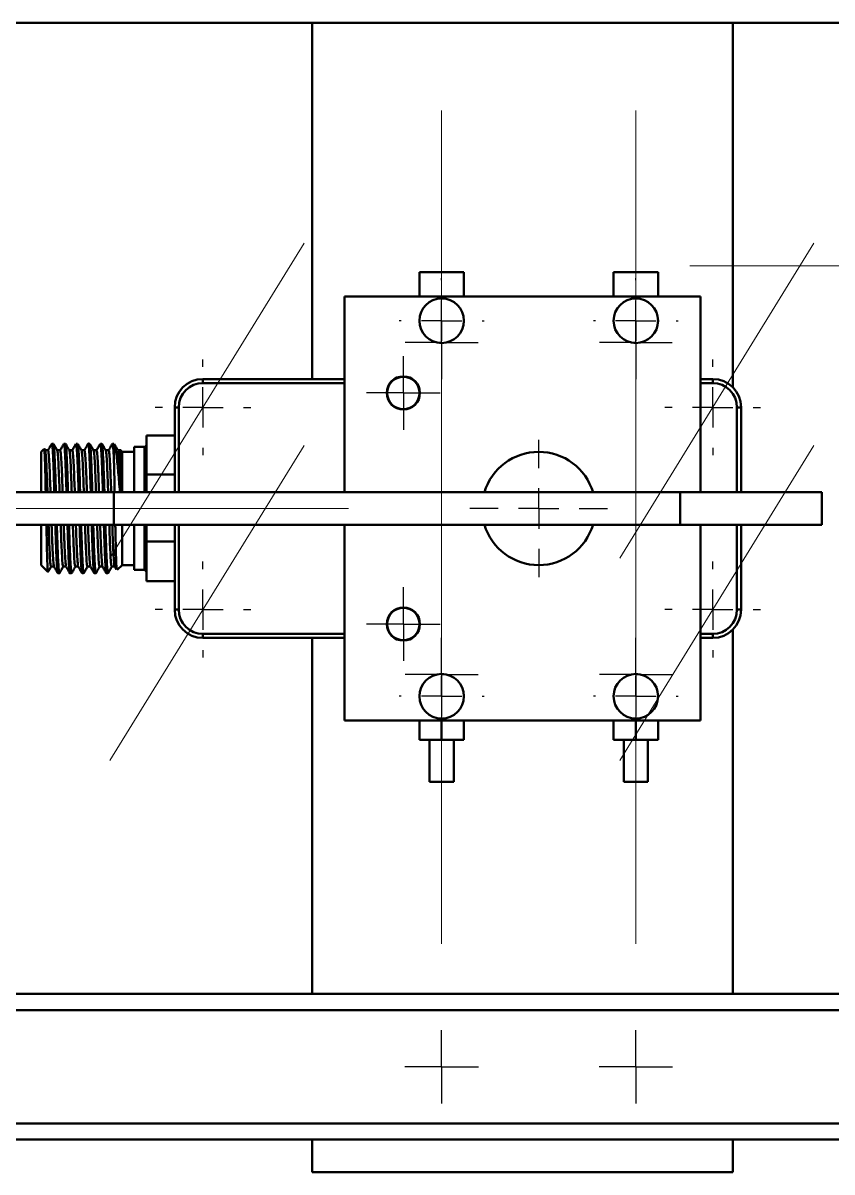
# Model space of a CAD drawing. Header units: millimetres. Extents: x 0 to 420, y 0 to 297.
# Drawn here: x 146.44 to 171.44, y 111.5 to 147 of the extents above; entities that cross this region are included whole.
import ezdxf

# ---------------------------------------------------------------- set-up
doc = ezdxf.new("R2010")
doc.units = ezdxf.units.MM
doc.linetypes.add('CENTERX2', pattern=[20.32, 12.7, -2.54, 2.54, -2.54])
doc.layers.add('9中心线层', color=1, linetype='Continuous')

# ---------------------------------------------------------------- blocks, each defined once
blk = doc.blocks.new('SW_CENTERMARKSYMBOL_59')
at = {"layer": '9中心线层', "color": 0}
for p, q in [((0, 0.625), (0, 1.1375)), ((0, 0), (0, 0.625)), ((-0.625, 0), (-1.1375, 0)), ((0, 0), (-0.625, 0)), ((0, 0), (0, -0.625)), ((0, 0), (0.625, 0)), ((0.625, 0), (1.1375, 0)), ((0, -0.625), (0, -1.1375))]:
    blk.add_line(p, q, dxfattribs=at)
blk = doc.blocks.new('SW_CENTERMARKSYMBOL_60')
at = {"layer": '9中心线层', "color": 0}
for p, q in [((0, 0.625), (0, 1.1375)), ((0, 0), (0, 0.625)), ((-0.625, 0), (-1.1375, 0)), ((0, 0), (-0.625, 0)), ((0, 0), (0, -0.625)), ((0, 0), (0.625, 0)), ((0.625, 0), (1.1375, 0)), ((0, -0.625), (0, -1.1375))]:
    blk.add_line(p, q, dxfattribs=at)
blk = doc.blocks.new('SW_CENTERMARKSYMBOL_66')
at = {"layer": '9中心线层', "color": 0}
for p, q in [((0, 0.625), (0, 1.125)), ((0, 0), (0, 0.625)), ((-0.625, 0), (-1.125, 0)), ((0, 0), (-0.625, 0)), ((0, 0), (0, -0.625)), ((0, 0), (0.625, 0)), ((0.625, 0), (1.125, 0)), ((0, -0.625), (0, -1.125))]:
    blk.add_line(p, q, dxfattribs=at)
blk = doc.blocks.new('SW_CENTERMARKSYMBOL_71')
at = {"layer": '9中心线层', "color": 0}
for p, q in [((0, 0.625), (0, 1.125)), ((0, 0), (0, 0.625)), ((-0.625, 0), (-1.125, 0)), ((0, 0), (-0.625, 0)), ((0, 0), (0, -0.625)), ((0, 0), (0.625, 0)), ((0.625, 0), (1.125, 0)), ((0, -0.625), (0, -1.125))]:
    blk.add_line(p, q, dxfattribs=at)
blk = doc.blocks.new('SW_CENTERMARKSYMBOL_72')
at = {"layer": '9中心线层', "color": 0}
for p, q in [((0, 1.25), (0, 1.3125)), ((0, 0), (0, 0.625)), ((-1.25, 0), (-1.3125, 0)), ((0, 0), (-0.625, 0)), ((0, 0), (0, -0.625)), ((0, 0), (0.625, 0)), ((1.25, 0), (1.3125, 0)), ((0, -1.25), (0, -1.3125))]:
    blk.add_line(p, q, dxfattribs=at)
blk = doc.blocks.new('SW_CENTERMARKSYMBOL_73')
at = {"layer": '9中心线层', "color": 0}
for p, q in [((0, 1.25), (0, 1.3125)), ((0, 0), (0, 0.625)), ((-1.25, 0), (-1.3125, 0)), ((0, 0), (-0.625, 0)), ((0, 0), (0, -0.625)), ((0, 0), (0.625, 0)), ((1.25, 0), (1.3125, 0)), ((0, -1.25), (0, -1.3125))]:
    blk.add_line(p, q, dxfattribs=at)
blk = doc.blocks.new('SW_CENTERMARKSYMBOL_74')
at = {"layer": '9中心线层', "color": 0}
for p, q in [((0, 1.25), (0, 1.3125)), ((0, 0), (0, 0.625)), ((-1.25, 0), (-1.3125, 0)), ((0, 0), (-0.625, 0)), ((0, 0), (0, -0.625)), ((0, 0), (0.625, 0)), ((1.25, 0), (1.3125, 0)), ((0, -1.25), (0, -1.3125))]:
    blk.add_line(p, q, dxfattribs=at)
blk = doc.blocks.new('SW_CENTERMARKSYMBOL_75')
at = {"layer": '9中心线层', "color": 0}
for p, q in [((0, 1.25), (0, 1.3125)), ((0, 0), (0, 0.625)), ((-1.25, 0), (-1.3125, 0)), ((0, 0), (-0.625, 0)), ((0, 0), (0, -0.625)), ((0, 0), (0.625, 0)), ((1.25, 0), (1.3125, 0)), ((0, -1.25), (0, -1.3125))]:
    blk.add_line(p, q, dxfattribs=at)
blk = doc.blocks.new('SW_CENTERMARKSYMBOL_76')
at = {"layer": '9中心线层', "color": 0}
for p, q in [((0, 1.25), (0, 2.125)), ((0, 0), (0, 0.625)), ((-1.25, 0), (-2.125, 0)), ((0, 0), (-0.625, 0)), ((0, 0), (0, -0.625)), ((0, 0), (0.625, 0)), ((1.25, 0), (2.125, 0)), ((0, -1.25), (0, -2.125))]:
    blk.add_line(p, q, dxfattribs=at)
blk = doc.blocks.new('SW_CENTERMARKSYMBOL_77')
at = {"layer": '9中心线层', "color": 0}
for p, q in [((0, 0.625), (0, 1.1375)), ((0, 0), (0, 0.625)), ((-0.625, 0), (-1.1375, 0)), ((0, 0), (-0.625, 0)), ((0, 0), (0, -0.625)), ((0, 0), (0.625, 0)), ((0.625, 0), (1.1375, 0)), ((0, -0.625), (0, -1.1375))]:
    blk.add_line(p, q, dxfattribs=at)
blk = doc.blocks.new('SW_CENTERMARKSYMBOL_78')
at = {"layer": '9中心线层', "color": 0}
for p, q in [((0, 0.625), (0, 1.1375)), ((0, 0), (0, 0.625)), ((-0.625, 0), (-1.1375, 0)), ((0, 0), (-0.625, 0)), ((0, 0), (0, -0.625)), ((0, 0), (0.625, 0)), ((0.625, 0), (1.1375, 0)), ((0, -0.625), (0, -1.1375))]:
    blk.add_line(p, q, dxfattribs=at)
blk = doc.blocks.new('SW_CENTERMARKSYMBOL_79')
at = {"layer": '9中心线层', "color": 0}
for p, q in [((0, 1.25), (0, 1.48225)), ((0, 0), (0, 0.625)), ((-1.25, 0), (-1.48225, 0)), ((0, 0), (-0.625, 0)), ((0, 0), (0, -0.625)), ((0, 0), (0.625, 0)), ((1.25, 0), (1.48225, 0)), ((0, -1.25), (0, -1.48225))]:
    blk.add_line(p, q, dxfattribs=at)
blk = doc.blocks.new('SW_CENTERMARKSYMBOL_80')
at = {"layer": '9中心线层', "color": 0}
for p, q in [((0, 1.25), (0, 1.48225)), ((0, 0), (0, 0.625)), ((-1.25, 0), (-1.48225, 0)), ((0, 0), (-0.625, 0)), ((0, 0), (0, -0.625)), ((0, 0), (0.625, 0)), ((1.25, 0), (1.48225, 0)), ((0, -1.25), (0, -1.48225))]:
    blk.add_line(p, q, dxfattribs=at)
blk = doc.blocks.new('SW_CENTERMARKSYMBOL_81')
at = {"layer": '9中心线层', "color": 0}
for p, q in [((0, 1.25), (0, 1.48225)), ((0, 0), (0, 0.625)), ((-1.25, 0), (-1.48225, 0)), ((0, 0), (-0.625, 0)), ((0, 0), (0, -0.625)), ((0, 0), (0.625, 0)), ((1.25, 0), (1.48225, 0)), ((0, -1.25), (0, -1.48225))]:
    blk.add_line(p, q, dxfattribs=at)
blk = doc.blocks.new('SW_CENTERMARKSYMBOL_82')
at = {"layer": '9中心线层', "color": 0}
for p, q in [((0, 1.25), (0, 1.48225)), ((0, 0), (0, 0.625)), ((-1.25, 0), (-1.48225, 0)), ((0, 0), (-0.625, 0)), ((0, 0), (0, -0.625)), ((0, 0), (0.625, 0)), ((1.25, 0), (1.48225, 0)), ((0, -1.25), (0, -1.48225))]:
    blk.add_line(p, q, dxfattribs=at)
blk = doc.blocks.new('SW_CENTERMARKSYMBOL_83')
at = {"layer": '9中心线层', "color": 0}
for p, q in [((0, 0.625), (0, 1.125)), ((0, 0), (0, 0.625)), ((-0.625, 0), (-1.125, 0)), ((0, 0), (-0.625, 0)), ((0, 0), (0, -0.625)), ((0, 0), (0.625, 0)), ((0.625, 0), (1.125, 0)), ((0, -0.625), (0, -1.125))]:
    blk.add_line(p, q, dxfattribs=at)
blk = doc.blocks.new('SW_CENTERMARKSYMBOL_85')
at = {"layer": '9中心线层', "color": 0}
for p, q in [((0, 0.625), (0, 1.125)), ((0, 0), (0, 0.625)), ((-0.625, 0), (-1.125, 0)), ((0, 0), (-0.625, 0)), ((0, 0), (0, -0.625)), ((0, 0), (0.625, 0)), ((0.625, 0), (1.125, 0)), ((0, -0.625), (0, -1.125))]:
    blk.add_line(p, q, dxfattribs=at)

msp = doc.modelspace()

# ---------------------------------------------------------------- linework, layer by layer
at = {"color": 7, "linetype": 'Continuous', "lineweight": 50}
for p, q in [((117.377, 147), (205.377, 147)), ((155.377, 136), (155.377, 147)), ((168.377, 135.737), (168.377, 147)), ((158.69, 139.3), (158.69, 138.55)), ((160.065, 139.3), (158.69, 139.3)), ((160.065, 138.55), (160.065, 139.3)), ((164.69, 139.3), (164.69, 138.55)), ((166.065, 139.3), (164.69, 139.3)), ((166.065, 138.55), (166.065, 139.3)), ((167.377, 138.55), (156.377, 138.55)), ((156.377, 138.55), (156.377, 132.5)), ((167.377, 132.5), (167.377, 138.55)), ((152.002, 135.875), (152.002, 136)), ((152.002, 136), (156.377, 136)), ((167.377, 136), (167.752, 136)), ((167.752, 136), (167.752, 135.875)), ((156.377, 135.875), (152.002, 135.875)), ((167.752, 135.875), (167.377, 135.875)), ((151.252, 135.125), (151.127, 135.125)), ((151.127, 132.5), (151.127, 135.125)), ((151.252, 135.125), (151.252, 132.5)), ((168.627, 135.125), (168.502, 135.125)), ((168.502, 132.5), (168.502, 135.125)), ((168.627, 135.125), (168.627, 132.5)), ((151.127, 134.25), (150.252, 134.25)), ((150.252, 133.045), (150.252, 134.25)), ((147.123, 133.794), (147.096, 133.841)), ((147.378, 134), (147.331, 134)), ((147.753, 134), (147.706, 134)), ((148.128, 134), (148.081, 134)), ((148.503, 134), (148.456, 134)), ((148.878, 134), (148.831, 134)), ((149.252, 134), (149.206, 134)), ((149.252, 133.424), (149.252, 134)), ((150.19, 133.9), (149.877, 133.9)), ((149.877, 132.5), (149.877, 133.9)), ((150.19, 132.5), (150.19, 133.9)), ((147.086, 133.834), (147.002, 133.75)), ((147.002, 132.5), (147.002, 133.75)), ((147.214, 133.797), (147.121, 133.797)), ((147.589, 133.797), (147.497, 133.797)), ((147.964, 133.797), (147.872, 133.797)), ((148.339, 133.797), (148.247, 133.797)), ((148.714, 133.797), (148.622, 133.797)), ((149.089, 133.797), (148.997, 133.797)), ((149.464, 133.797), (149.372, 133.797)), ((149.502, 133.75), (149.455, 133.797)), ((149.455, 132.5), (149.455, 133.797)), ((149.877, 133.75), (149.502, 133.75)), ((149.502, 132.5), (149.502, 133.75)), ((150.252, 133.045), (150.252, 132.5)), ((151.127, 133.045), (150.252, 133.045)), ((149.252, 132.5), (136.127, 132.5)), ((149.252, 131.5), (149.252, 132.5)), ((166.752, 132.5), (149.252, 132.5)), ((166.752, 131.5), (166.752, 132.5)), ((171.127, 132.5), (166.752, 132.5)), ((171.127, 131.5), (171.127, 132.5)), ((149.252, 131.5), (136.127, 131.5)), ((147.002, 130.25), (147.002, 131.5)), ((166.752, 131.5), (149.252, 131.5)), ((149.502, 130.25), (149.502, 131.5)), ((149.877, 130.1), (149.877, 131.5)), ((150.19, 130.1), (150.19, 131.5)), ((150.252, 131.5), (150.252, 130.984)), ((151.127, 128.875), (151.127, 131.5)), ((151.252, 131.5), (151.252, 128.875)), ((156.377, 131.5), (156.377, 125.45)), ((171.127, 131.5), (166.752, 131.5)), ((167.377, 125.45), (167.377, 131.5)), ((168.502, 128.875), (168.502, 131.5)), ((168.627, 131.5), (168.627, 128.875)), ((150.252, 129.75), (150.252, 130.984)), ((150.252, 130.984), (151.127, 130.984)), ((147.002, 130.25), (147.204, 130.048)), ((147.307, 130.203), (147.4, 130.203)), ((147.518, 130), (147.565, 130)), ((147.682, 130.203), (147.775, 130.203)), ((147.893, 130), (147.94, 130)), ((148.057, 130.203), (148.15, 130.203)), ((148.268, 130), (148.315, 130)), ((148.432, 130.203), (148.525, 130.203)), ((148.643, 130), (148.69, 130)), ((148.807, 130.203), (148.9, 130.203)), ((149.018, 130), (149.065, 130)), ((149.182, 130.203), (149.275, 130.203)), ((149.273, 130.206), (149.328, 130.11)), ((149.353, 130.1), (149.502, 130.25)), ((149.502, 130.25), (149.877, 130.25)), ((149.877, 130.1), (150.19, 130.1)), ((150.252, 129.75), (151.127, 129.75)), ((151.252, 128.875), (151.127, 128.875)), ((168.627, 128.875), (168.502, 128.875)), ((168.377, 117), (168.377, 128.263)), ((152.002, 128.125), (152.002, 128)), ((152.002, 128.125), (156.377, 128.125)), ((156.377, 128), (152.002, 128)), ((155.377, 117), (155.377, 128)), ((167.377, 128.125), (167.752, 128.125)), ((167.752, 128), (167.377, 128)), ((167.752, 128), (167.752, 128.125)), ((156.377, 125.45), (167.377, 125.45)), ((158.69, 124.85), (158.69, 125.45)), ((159.377, 124.85), (159.377, 125.45)), ((160.065, 124.85), (160.065, 125.45)), ((164.69, 124.85), (164.69, 125.45)), ((165.377, 124.85), (165.377, 125.45)), ((166.065, 124.85), (166.065, 125.45)), ((159.377, 124.85), (158.69, 124.85)), ((159.002, 124.85), (159.002, 123.55)), ((160.065, 124.85), (159.377, 124.85)), ((159.752, 123.55), (159.752, 124.85)), ((165.377, 124.85), (164.69, 124.85)), ((165.002, 124.85), (165.002, 123.55)), ((166.065, 124.85), (165.377, 124.85)), ((165.752, 123.55), (165.752, 124.85)), ((159.752, 123.55), (159.002, 123.55)), ((165.752, 123.55), (165.002, 123.55)), ((117.377, 117), (180.377, 117)), ((117.377, 116.5), (241.877, 116.5)), ((117.377, 113), (241.877, 113)), ((117.377, 112.5), (241.877, 112.5)), ((155.377, 111.5), (155.377, 112.5)), ((168.377, 111.5), (168.377, 112.5)), ((155.377, 111.5), (168.377, 111.5))]:
    msp.add_line(p, q, dxfattribs=at)
for centre, radius in [((159.377, 137.8), 0.688), ((165.377, 137.8), 0.688), ((158.194, 135.57), 0.513), ((158.194, 135.57), 0.5), ((158.194, 128.43), 0.513), ((158.194, 128.43), 0.5), ((159.377, 126.2), 0.688), ((165.377, 126.2), 0.688)]:
    msp.add_circle(centre, radius, dxfattribs=at)
for centre, radius, start, end in [((152.002, 135.125), 0.875, 90, 180), ((167.752, 135.125), 0.875, 0, 90), ((152.002, 135.125), 0.75, 90, 180), ((167.752, 135.125), 0.75, 0, 90), ((150.19, 133.963), 0.0625, 270, 0), ((162.377, 132), 1.75, 16.6015, 163.3985), ((162.377, 132), 1.75, 196.6015, 343.3985), ((150.19, 130.037), 0.0625, 0, 90), ((152.002, 128.875), 0.875, 180, 270), ((152.002, 128.875), 0.75, 180, 270), ((167.752, 128.875), 0.875, 270, 0), ((167.752, 128.875), 0.75, 270, 0)]:
    msp.add_arc(centre, radius, start, end, dxfattribs=at)
for points, knots in [([(147.094, 133.827), (147.095, 133.832), (147.1, 133.868), (147.109, 133.735), (147.122, 133.422), (147.133, 132.983), (147.14, 132.642), (147.143, 132.5)], [0, 0, 0, 0, 0.045823, 0.30056, 0.558725, 0.816802, 1, 1, 1, 1]), ([(147.328, 133.997), (147.308, 133.963), (147.27, 133.896), (147.231, 133.83), (147.212, 133.797)], [0, 0, 0, 0, 0.508337, 1, 1, 1, 1]), ([(147.331, 133.986), (147.337, 133.976), (147.349, 133.953), (147.369, 133.649), (147.388, 133.162), (147.402, 132.745), (147.409, 132.511), (147.41, 132.5)], [0, 0, 0, 0, 0.219055, 0.475134, 0.731229, 0.987308, 1, 1, 1, 1]), ([(147.498, 133.794), (147.479, 133.828), (147.44, 133.896), (147.4, 133.963), (147.381, 133.997)], [0, 0, 0, 0, 0.499971, 1, 1, 1, 1]), ([(147.381, 133.986), (147.385, 133.975), (147.394, 133.95), (147.409, 133.752), (147.424, 133.436), (147.44, 133.015), (147.451, 132.688), (147.456, 132.507), (147.457, 132.5)], [0, 0, 0, 0, 0.161194, 0.370616, 0.57635, 0.782301, 0.991723, 1, 1, 1, 1]), ([(147.703, 133.997), (147.683, 133.964), (147.645, 133.897), (147.606, 133.83), (147.587, 133.797)], [0, 0, 0, 0, 0.506931, 1, 1, 1, 1]), ([(147.706, 133.979), (147.707, 133.986), (147.715, 134.018), (147.731, 133.852), (147.751, 133.485), (147.769, 133.004), (147.78, 132.643), (147.784, 132.5)], [0, 0, 0, 0, 0.061074, 0.317929, 0.574794, 0.831652, 1, 1, 1, 1]), ([(147.873, 133.794), (147.854, 133.828), (147.814, 133.896), (147.775, 133.964), (147.756, 133.997)], [0, 0, 0, 0, 0.499971, 1, 1, 1, 1]), ([(147.756, 133.979), (147.763, 133.953), (147.777, 133.897), (147.799, 133.449), (147.818, 132.943), (147.828, 132.592), (147.831, 132.5)], [0, 0, 0, 0, 0.267239, 0.578099, 0.889153, 1, 1, 1, 1]), ([(148.078, 133.998), (148.059, 133.964), (148.02, 133.897), (147.981, 133.83), (147.962, 133.797)], [0, 0, 0, 0, 0.50613, 1, 1, 1, 1]), ([(148.081, 133.973), (148.085, 133.975), (148.096, 133.98), (148.114, 133.735), (148.133, 133.29), (148.149, 132.845), (148.158, 132.561), (148.159, 132.5)], [0, 0, 0, 0, 0.15986, 0.41634, 0.672838, 0.929319, 1, 1, 1, 1]), ([(148.248, 133.794), (148.228, 133.828), (148.189, 133.896), (148.15, 133.964), (148.131, 133.998)], [0, 0, 0, 0, 0.4999696, 1, 1, 1, 1]), ([(148.131, 133.98), (148.137, 133.954), (148.152, 133.898), (148.174, 133.45), (148.193, 132.944), (148.203, 132.593), (148.206, 132.5)], [0, 0, 0, 0, 0.267778, 0.578156, 0.888679, 1, 1, 1, 1]), ([(148.453, 133.998), (148.434, 133.964), (148.395, 133.897), (148.356, 133.83), (148.337, 133.797)], [0, 0, 0, 0, 0.506305, 1, 1, 1, 1]), ([(148.456, 133.999), (148.456, 133.999), (148.463, 134.037), (148.476, 133.905), (148.497, 133.592), (148.515, 133.096), (148.528, 132.691), (148.535, 132.5)], [0, 0, 0, 0, 0.001725, 0.258149, 0.514573, 0.771009, 1, 1, 1, 1]), ([(148.623, 133.795), (148.603, 133.828), (148.564, 133.896), (148.525, 133.964), (148.505, 133.998)], [0, 0, 0, 0, 0.4999701, 1, 1, 1, 1]), ([(148.506, 133.98), (148.512, 133.954), (148.527, 133.899), (148.549, 133.451), (148.568, 132.945), (148.578, 132.593), (148.581, 132.5)], [0, 0, 0, 0, 0.268332, 0.578224, 0.88821, 1, 1, 1, 1]), ([(148.828, 133.998), (148.808, 133.964), (148.77, 133.897), (148.731, 133.83), (148.712, 133.797)], [0, 0, 0, 0, 0.506802, 1, 1, 1, 1]), ([(148.831, 133.973), (148.833, 133.98), (148.842, 134.004), (148.859, 133.814), (148.878, 133.44), (148.894, 132.983), (148.905, 132.639), (148.909, 132.5)], [0, 0, 0, 0, 0.100231, 0.35699, 0.59665, 0.836311, 1, 1, 1, 1]), ([(148.998, 133.795), (148.978, 133.828), (148.939, 133.896), (148.9, 133.964), (148.88, 133.998)], [0, 0, 0, 0, 0.4999728, 1, 1, 1, 1]), ([(148.881, 133.98), (148.887, 133.954), (148.902, 133.899), (148.924, 133.452), (148.943, 132.946), (148.953, 132.594), (148.956, 132.5)], [0, 0, 0, 0, 0.267255, 0.577351, 0.887491, 1, 1, 1, 1]), ([(149.203, 133.997), (149.183, 133.964), (149.145, 133.897), (149.106, 133.83), (149.087, 133.797)], [0, 0, 0, 0, 0.5072092, 1, 1, 1, 1]), ([(149.206, 133.974), (149.21, 133.975), (149.221, 133.978), (149.237, 133.764), (149.248, 133.521), (149.252, 133.424)], [0, 0, 0, 0, 0.277752, 0.710975, 1, 1, 1, 1]), ([(149.373, 133.794), (149.354, 133.828), (149.314, 133.896), (149.275, 133.963), (149.256, 133.997)], [0, 0, 0, 0, 0.499975, 1, 1, 1, 1]), ([(149.261, 133.977), (149.27, 133.958), (149.294, 133.907), (149.338, 133.618), (149.383, 133.134), (149.419, 132.722), (149.436, 132.506), (149.436, 132.5)], [0, 0, 0, 0, 0.166693, 0.444129, 0.721665, 0.992251, 1, 1, 1, 1]), ([(147.123, 133.79), (147.124, 133.791), (147.13, 133.808), (147.143, 133.677), (147.162, 133.392), (147.179, 132.98), (147.191, 132.651), (147.197, 132.5)], [0, 0, 0, 0, 0.0110333, 0.2694711, 0.5276603, 0.7823419, 1, 1, 1, 1]), ([(147.214, 133.781), (147.215, 133.785), (147.223, 133.81), (147.237, 133.678), (147.256, 133.386), (147.273, 132.976), (147.285, 132.649), (147.291, 132.5)], [0, 0, 0, 0, 0.061467, 0.307558, 0.553269, 0.795774, 1, 1, 1, 1]), ([(147.498, 133.786), (147.499, 133.788), (147.506, 133.804), (147.519, 133.667), (147.538, 133.374), (147.555, 132.965), (147.567, 132.643), (147.572, 132.5)], [0, 0, 0, 0, 0.0247331, 0.2830646, 0.5405495, 0.7951185, 1, 1, 1, 1]), ([(147.589, 133.779), (147.59, 133.784), (147.598, 133.807), (147.613, 133.668), (147.632, 133.369), (147.649, 132.961), (147.66, 132.641), (147.666, 132.5)], [0, 0, 0, 0, 0.07274, 0.319187, 0.564684, 0.80755, 1, 1, 1, 1]), ([(147.873, 133.783), (147.874, 133.785), (147.881, 133.8), (147.895, 133.658), (147.914, 133.356), (147.931, 132.949), (147.942, 132.635), (147.947, 132.5)], [0, 0, 0, 0, 0.038777, 0.296854, 0.553489, 0.807867, 1, 1, 1, 1]), ([(147.964, 133.777), (147.966, 133.783), (147.974, 133.804), (147.989, 133.658), (148.008, 133.35), (148.025, 132.946), (148.036, 132.633), (148.041, 132.5)], [0, 0, 0, 0, 0.084039, 0.330795, 0.576032, 0.819276, 1, 1, 1, 1]), ([(148.248, 133.78), (148.249, 133.782), (148.257, 133.796), (148.271, 133.647), (148.29, 133.337), (148.306, 132.934), (148.317, 132.627), (148.322, 132.5)], [0, 0, 0, 0, 0.05227, 0.310184, 0.566064, 0.82041, 1, 1, 1, 1]), ([(148.339, 133.776), (148.341, 133.782), (148.349, 133.8), (148.365, 133.647), (148.384, 133.332), (148.4, 132.93), (148.411, 132.625), (148.416, 132.5)], [0, 0, 0, 0, 0.0953625, 0.3423821, 0.5873116, 0.8309542, 1, 1, 1, 1]), ([(148.623, 133.778), (148.625, 133.78), (148.632, 133.792), (148.647, 133.637), (148.666, 133.318), (148.682, 132.918), (148.693, 132.619), (148.697, 132.5)], [0, 0, 0, 0, 0.065902, 0.323562, 0.578599, 0.832889, 1, 1, 1, 1]), ([(148.714, 133.776), (148.716, 133.781), (148.725, 133.797), (148.741, 133.636), (148.76, 133.313), (148.776, 132.915), (148.786, 132.617), (148.791, 132.5)], [0, 0, 0, 0, 0.106958, 0.354126, 0.598637, 0.842629, 1, 1, 1, 1]), ([(148.998, 133.776), (149, 133.778), (149.008, 133.788), (149.023, 133.626), (149.041, 133.299), (149.058, 132.903), (149.068, 132.611), (149.072, 132.5)], [0, 0, 0, 0, 0.07755, 0.3354568, 0.5901489, 0.8449448, 1, 1, 1, 1]), ([(149.089, 133.775), (149.092, 133.78), (149.101, 133.793), (149.117, 133.625), (149.135, 133.294), (149.151, 132.899), (149.162, 132.608), (149.165, 132.5)], [0, 0, 0, 0, 0.118335, 0.365673, 0.609791, 0.854214, 1, 1, 1, 1]), ([(149.373, 133.775), (149.375, 133.776), (149.383, 133.783), (149.399, 133.614), (149.417, 133.28), (149.433, 132.887), (149.443, 132.602), (149.447, 132.5)], [0, 0, 0, 0, 0.085648, 0.344769, 0.600112, 0.856398, 1, 1, 1, 1]), ([(149.272, 132.51), (149.271, 132.563), (149.266, 132.836), (149.259, 133.148), (149.254, 133.369), (149.252, 133.424)], [0, 0, 0, 0, 0.150934, 0.785236, 1, 1, 1, 1]), ([(147.164, 131.5), (147.167, 131.357), (147.174, 131.006), (147.185, 130.541), (147.198, 130.184), (147.208, 130.02), (147.214, 130.056), (147.215, 130.066)], [0, 0, 0, 0, 0.16754, 0.41303, 0.659039, 0.908338, 1, 1, 1, 1]), ([(147.231, 131.5), (147.233, 131.435), (147.241, 131.185), (147.256, 130.81), (147.274, 130.441), (147.292, 130.228), (147.303, 130.222), (147.307, 130.22)], [0, 0, 0, 0, 0.08591, 0.331585, 0.574055, 0.821455, 1, 1, 1, 1]), ([(147.324, 131.5), (147.327, 131.433), (147.335, 131.181), (147.35, 130.804), (147.368, 130.439), (147.385, 130.237), (147.395, 130.23), (147.398, 130.228)], [0, 0, 0, 0, 0.093016, 0.350436, 0.604641, 0.863943, 1, 1, 1, 1]), ([(147.44, 131.5), (147.443, 131.402), (147.453, 131.084), (147.469, 130.621), (147.489, 130.21), (147.506, 130.002), (147.515, 130.022), (147.518, 130.028)], [0, 0, 0, 0, 0.113386, 0.370141, 0.626893, 0.883639, 1, 1, 1, 1]), ([(147.486, 131.5), (147.487, 131.497), (147.492, 131.32), (147.503, 130.996), (147.518, 130.575), (147.533, 130.249), (147.55, 130.058), (147.56, 129.978), (147.565, 130.001), (147.565, 130.001)], [0, 0, 0, 0, 0.003297, 0.204194, 0.401559, 0.599121, 0.800017, 0.997385, 1, 1, 1, 1]), ([(147.606, 131.5), (147.608, 131.427), (147.617, 131.169), (147.632, 130.789), (147.65, 130.428), (147.668, 130.224), (147.678, 130.222), (147.682, 130.222)], [0, 0, 0, 0, 0.097291, 0.342729, 0.585536, 0.832981, 1, 1, 1, 1]), ([(147.699, 131.5), (147.702, 131.425), (147.711, 131.165), (147.726, 130.784), (147.744, 130.426), (147.761, 130.231), (147.77, 130.228), (147.773, 130.227)], [0, 0, 0, 0, 0.104476, 0.360469, 0.613878, 0.872037, 1, 1, 1, 1]), ([(147.815, 131.5), (147.82, 131.322), (147.833, 130.928), (147.851, 130.436), (147.872, 130.108), (147.886, 129.968), (147.893, 130.005), (147.893, 130.007)], [0, 0, 0, 0, 0.2124826, 0.4691135, 0.7257272, 0.9823517, 1, 1, 1, 1]), ([(147.862, 131.5), (147.864, 131.413), (147.875, 131.067), (147.893, 130.553), (147.917, 130.125), (147.933, 129.95), (147.942, 130.013), (147.943, 130.021)], [0, 0, 0, 0, 0.096889, 0.384476, 0.672232, 0.959823, 1, 1, 1, 1]), ([(147.981, 131.5), (147.983, 131.418), (147.993, 131.153), (148.008, 130.769), (148.026, 130.415), (148.044, 130.22), (148.054, 130.222), (148.057, 130.223)], [0, 0, 0, 0, 0.10871, 0.353879, 0.597057, 0.844513, 1, 1, 1, 1]), ([(148.074, 131.5), (148.077, 131.416), (148.087, 131.149), (148.102, 130.764), (148.12, 130.413), (148.136, 130.226), (148.145, 130.227), (148.148, 130.227)], [0, 0, 0, 0, 0.116304, 0.371797, 0.625392, 0.883342, 1, 1, 1, 1]), ([(148.19, 131.5), (148.191, 131.452), (148.199, 131.182), (148.215, 130.744), (148.234, 130.287), (148.253, 130.027), (148.264, 130.025), (148.268, 130.024)], [0, 0, 0, 0, 0.0550033, 0.3113697, 0.5677504, 0.8241175, 1, 1, 1, 1]), ([(148.237, 131.5), (148.239, 131.413), (148.25, 131.068), (148.268, 130.554), (148.292, 130.126), (148.308, 129.95), (148.317, 130.013), (148.318, 130.02)], [0, 0, 0, 0, 0.096451, 0.384563, 0.672798, 0.960913, 1, 1, 1, 1]), ([(148.356, 131.5), (148.359, 131.41), (148.368, 131.137), (148.384, 130.749), (148.402, 130.402), (148.419, 130.216), (148.429, 130.222), (148.432, 130.224)], [0, 0, 0, 0, 0.12017, 0.365036, 0.608615, 0.856046, 1, 1, 1, 1]), ([(148.449, 131.5), (148.453, 131.408), (148.462, 131.133), (148.478, 130.744), (148.496, 130.401), (148.512, 130.222), (148.521, 130.226), (148.523, 130.227)], [0, 0, 0, 0, 0.1284443, 0.3839755, 0.638358, 0.8966392, 1, 1, 1, 1]), ([(148.565, 131.5), (148.569, 131.37), (148.58, 131.021), (148.597, 130.545), (148.617, 130.165), (148.633, 129.988), (148.641, 130.017), (148.643, 130.024)], [0, 0, 0, 0, 0.152228, 0.409104, 0.665966, 0.922829, 1, 1, 1, 1]), ([(148.612, 131.5), (148.614, 131.414), (148.625, 131.07), (148.643, 130.555), (148.666, 130.127), (148.683, 129.951), (148.692, 130.013), (148.693, 130.02)], [0, 0, 0, 0, 0.095918, 0.384273, 0.672704, 0.961061, 1, 1, 1, 1]), ([(148.731, 131.5), (148.734, 131.402), (148.744, 131.121), (148.76, 130.73), (148.778, 130.39), (148.795, 130.212), (148.804, 130.221), (148.807, 130.224)], [0, 0, 0, 0, 0.131709, 0.376301, 0.620374, 0.867808, 1, 1, 1, 1]), ([(148.824, 131.5), (148.828, 131.4), (148.838, 131.117), (148.854, 130.724), (148.872, 130.389), (148.888, 130.218), (148.896, 130.224), (148.898, 130.226)], [0, 0, 0, 0, 0.140666, 0.396197, 0.651399, 0.909974, 1, 1, 1, 1]), ([(148.94, 131.5), (148.946, 131.318), (148.958, 130.921), (148.977, 130.428), (148.997, 130.104), (149.011, 129.966), (149.018, 130.004), (149.018, 130.005)], [0, 0, 0, 0, 0.217164, 0.473747, 0.730313, 0.986891, 1, 1, 1, 1]), ([(148.987, 131.5), (148.989, 131.415), (149, 131.071), (149.018, 130.556), (149.041, 130.127), (149.058, 129.951), (149.067, 130.013), (149.068, 130.021)], [0, 0, 0, 0, 0.095096, 0.382823, 0.670579, 0.958308, 1, 1, 1, 1]), ([(149.106, 131.5), (149.109, 131.393), (149.12, 131.105), (149.135, 130.71), (149.154, 130.378), (149.17, 130.208), (149.179, 130.221), (149.182, 130.225)], [0, 0, 0, 0, 0.143261, 0.387477, 0.632, 0.87933, 1, 1, 1, 1]), ([(149.199, 131.5), (149.203, 131.391), (149.213, 131.101), (149.229, 130.705), (149.248, 130.377), (149.263, 130.214), (149.271, 130.222), (149.273, 130.224)], [0, 0, 0, 0, 0.153123, 0.408884, 0.665177, 0.924264, 1, 1, 1, 1]), ([(149.34, 130.117), (149.337, 130.117), (149.331, 130.118), (149.32, 130.353), (149.308, 130.785), (149.298, 131.206), (149.293, 131.47), (149.292, 131.52)], [0, 0, 0, 0, 0.1433333, 0.4070871, 0.6721384, 0.9385229, 1, 1, 1, 1]), ([(147.226, 130.059), (147.235, 130.074), (147.262, 130.122), (147.29, 130.17), (147.309, 130.203)], [0, 0, 0, 0, 0.314925, 1, 1, 1, 1]), ([(147.398, 130.206), (147.417, 130.172), (147.457, 130.104), (147.496, 130.037), (147.515, 130.003)], [0, 0, 0, 0, 0.499975, 1, 1, 1, 1]), ([(147.568, 130.003), (147.588, 130.036), (147.626, 130.103), (147.665, 130.17), (147.684, 130.203)], [0, 0, 0, 0, 0.50727, 1, 1, 1, 1]), ([(147.773, 130.206), (147.793, 130.172), (147.832, 130.104), (147.871, 130.036), (147.891, 130.002)], [0, 0, 0, 0, 0.4999734, 1, 1, 1, 1]), ([(147.943, 130.002), (147.963, 130.036), (148.001, 130.103), (148.04, 130.17), (148.059, 130.203)], [0, 0, 0, 0, 0.5069067, 1, 1, 1, 1]), ([(148.148, 130.205), (148.168, 130.172), (148.207, 130.104), (148.246, 130.036), (148.266, 130.002)], [0, 0, 0, 0, 0.499971, 1, 1, 1, 1]), ([(148.318, 130.002), (148.338, 130.036), (148.376, 130.103), (148.415, 130.17), (148.434, 130.203)], [0, 0, 0, 0, 0.506335, 1, 1, 1, 1]), ([(148.523, 130.206), (148.543, 130.172), (148.582, 130.104), (148.621, 130.036), (148.641, 130.002)], [0, 0, 0, 0, 0.4999699, 1, 1, 1, 1]), ([(148.693, 130.002), (148.712, 130.036), (148.751, 130.103), (148.79, 130.17), (148.809, 130.203)], [0, 0, 0, 0, 0.5060443, 1, 1, 1, 1]), ([(148.898, 130.206), (148.918, 130.172), (148.957, 130.104), (148.996, 130.036), (149.016, 130.002)], [0, 0, 0, 0, 0.499971, 1, 1, 1, 1]), ([(149.068, 130.002), (149.088, 130.036), (149.126, 130.103), (149.165, 130.17), (149.184, 130.203)], [0, 0, 0, 0, 0.5066877, 1, 1, 1, 1])]:
    msp.add_open_spline(points, degree=3, knots=knots, dxfattribs=at)
at = {"layer": '9中心线层', "linetype": 'CENTERX2', "lineweight": 18, "ltscale": 2.5}
for p, q in [((159.377, 138.55), (159.377, 144.3)), ((165.377, 138.55), (165.377, 144.3)), ((149.128, 130.461), (155.127, 140.196)), ((164.878, 130.461), (170.877, 140.196)), ((181.502, 139.5), (167.049, 139.5)), ((159.377, 118.55), (159.377, 138.55)), ((165.377, 118.55), (165.377, 138.55)), ((149.128, 124.211), (155.127, 133.946)), ((164.878, 124.211), (170.877, 133.946)), ((156.502, 132), (39.362, 132))]:
    msp.add_line(p, q, dxfattribs=at)

# ---------------------------------------------------------------- block references
at = {"layer": '9中心线层'}
for name, p in [('SW_CENTERMARKSYMBOL_75', (159.377, 137.8)), ('SW_CENTERMARKSYMBOL_72', (165.377, 137.8)), ('SW_CENTERMARKSYMBOL_83', (159.377, 137.125)), ('SW_CENTERMARKSYMBOL_66', (165.377, 137.125)), ('SW_CENTERMARKSYMBOL_78', (158.194, 135.57)), ('SW_CENTERMARKSYMBOL_81', (152.002, 135.125)), ('SW_CENTERMARKSYMBOL_82', (167.752, 135.125)), ('SW_CENTERMARKSYMBOL_76', (162.377, 132)), ('SW_CENTERMARKSYMBOL_79', (152.002, 128.875)), ('SW_CENTERMARKSYMBOL_80', (167.752, 128.875)), ('SW_CENTERMARKSYMBOL_77', (158.194, 128.43)), ('SW_CENTERMARKSYMBOL_85', (159.377, 126.875)), ('SW_CENTERMARKSYMBOL_71', (165.377, 126.875)), ('SW_CENTERMARKSYMBOL_74', (159.377, 126.2)), ('SW_CENTERMARKSYMBOL_73', (165.377, 126.2)), ('SW_CENTERMARKSYMBOL_59', (159.377, 114.75)), ('SW_CENTERMARKSYMBOL_60', (165.377, 114.75))]:
    msp.add_blockref(name, p, dxfattribs=at)

doc.saveas('drawing.dxf')
